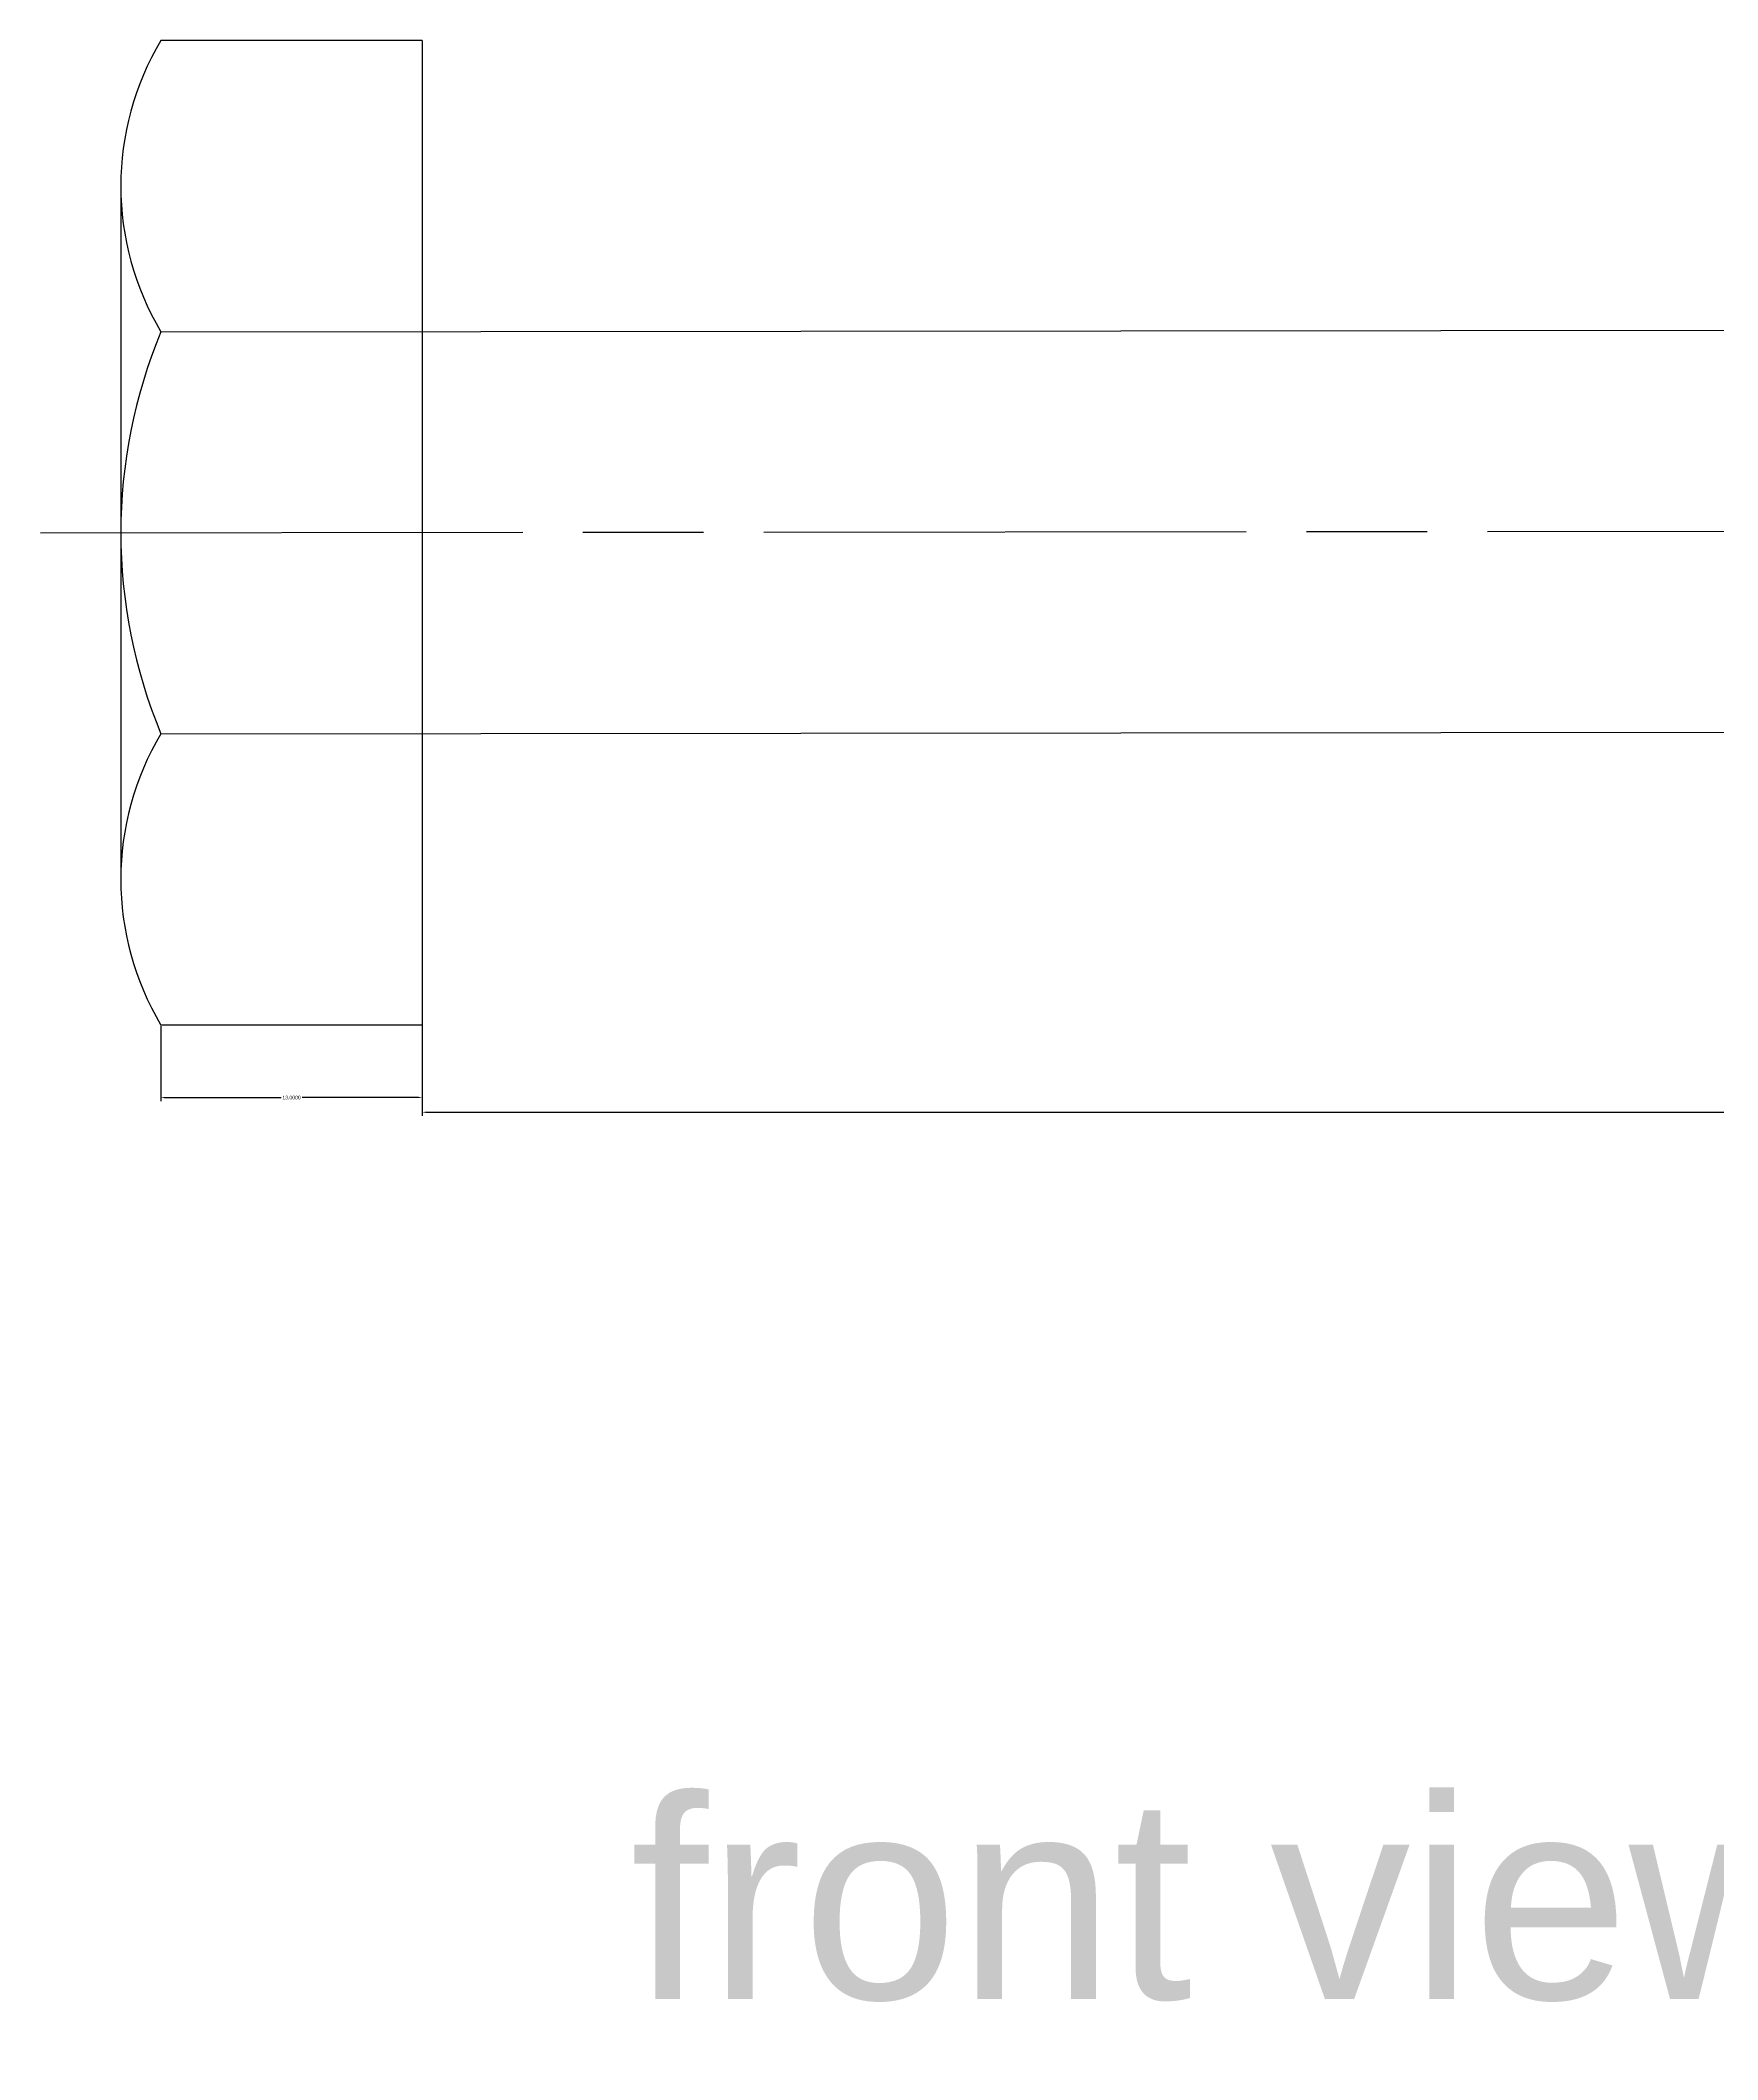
# Model space of a CAD drawing. Header units: millimetres. Extents: x 12 to 281, y -106 to 38.
# Drawn here: x 114.5 to 198, y -73.4 to 27.1 of the extents above; entities that cross this region are included whole.
import ezdxf

# ---------------------------------------------------------------- set-up
doc = ezdxf.new("R2010")
doc.units = ezdxf.units.MM
doc.header["$MEASUREMENT"] = 0
doc.linetypes.add('ACAD_ISO08W100', pattern=[36, 24, -3, 6, -3])
doc.styles.get("Standard").update_dxf_attribs({"font": 'arial.ttf'})
doc.dimstyles.get("Standard").update_dxf_attribs({"dimtxt": 0.18, "dimasz": 0.18, "dimexe": 0.18, "dimexo": 0.0625, "dimgap": 0.09, "dimtad": 0, "dimtih": 1, "dimtoh": 1, "dimdec": 4, "dimzin": 0, "dimdsep": 46, "dimtxsty": 'Standard', "dimcen": 0.09, "dimadec": 0, "dimazin": 0, "dimtfac": 1, "dimtdec": 4, "dimtofl": 0, "dimtmove": 0, "dimatfit": 3, "dimfxl": 1, "dimtolj": 1, "dimtzin": 0, "dimarcsym": 0})

# ---------------------------------------------------------------- blocks, each defined once
blk = doc.blocks.new('*D7')
at = {"color": 0, "linetype": 'Continuous', "lineweight": -2, "transparency": 16777216}
for p, q in [((120.53, -21.94), (120.53, -25.67)), ((133.53, -21.94), (133.53, -25.67)), ((120.71, -25.49), (126.51, -25.49)), ((133.35, -25.49), (127.56, -25.49))]:
    blk.add_line(p, q, dxfattribs=at)
at = {"color": 0, "linetype": 'Continuous', "transparency": 16777216}
for points in [[(120.71, -25.46), (120.71, -25.52), (120.53, -25.49)], [(133.35, -25.46), (133.35, -25.52), (133.53, -25.49)]]:
    blk.add_solid(points, dxfattribs=at)
at = {"layer": 'Defpoints', "color": 0, "linetype": 'Continuous', "transparency": 16777216}
for p in [(120.53, -21.88), (133.53, -21.88), (133.53, -25.49)]:
    blk.add_point(p, dxfattribs=at)
at = {"color": 0, "linetype": 'Continuous', "transparency": 16777216, "insert": (127.03, -25.49), "char_height": 0.18, "attachment_point": 5}
blk.add_mtext('\\A1;13.0000', dxfattribs=at)
blk = doc.blocks.new('*D8')
at = {"color": 0, "linetype": 'Continuous', "lineweight": -2, "transparency": 16777216}
for p, q in [((133.53, 2.56), (133.53, -26.4)), ((274.32, 2.71), (274.32, -26.4)), ((133.71, -26.22), (203.33, -26.22)), ((274.14, -26.22), (204.52, -26.22))]:
    blk.add_line(p, q, dxfattribs=at)
at = {"color": 0, "linetype": 'Continuous', "transparency": 16777216}
for points in [[(133.71, -26.19), (133.71, -26.25), (133.53, -26.22)], [(274.14, -26.19), (274.14, -26.25), (274.32, -26.22)]]:
    blk.add_solid(points, dxfattribs=at)
at = {"layer": 'Defpoints', "color": 0, "linetype": 'Continuous', "transparency": 16777216}
for p in [(133.53, 2.62), (274.32, 2.77), (274.32, -26.22)]:
    blk.add_point(p, dxfattribs=at)
at = {"color": 0, "linetype": 'Continuous', "transparency": 16777216, "insert": (203.93, -26.22), "char_height": 0.18, "attachment_point": 5}
blk.add_mtext('\\A1;140.7920', dxfattribs=at)

msp = doc.modelspace()

# ---------------------------------------------------------------- linework, layer by layer
at = {"linetype": 'Continuous'}
for p, q in [((133.53233, 27.1192), (120.53233, 27.1192)), ((133.53233, 27.1192), (133.53233, -21.8808)), ((118.53233, 19.8692), (118.53233, 12.6192)), ((118.53233, 12.6192), (118.53233, -7.3808)), ((120.53233, 12.6192), (266.32437, 12.76299)), ((118.53233, -7.3808), (118.53233, -14.6308)), ((120.53233, -7.3808), (266.32437, -7.23701)), ((133.53233, -21.8808), (120.53233, -21.8808))]:
    msp.add_line(p, q, dxfattribs=at)
at = {"linetype": 'ACAD_ISO08W100'}
msp.add_line((114.53233, 2.61566), (278.32437, 2.77182), dxfattribs=at)
at = {"linetype": 'Continuous'}
for centre, radius, start, end in [((132.67296, 19.8692), 14.14062, 149.1556774, 210.8443226), ((144.53233, 2.6192), 26, 157.3801351, 202.6198649), ((132.67296, -14.6308), 14.14062, 149.1556774, 210.8443226)]:
    msp.add_arc(centre, radius, start, end, dxfattribs=at)

# ---------------------------------------------------------------- texts
at = {"linetype": 'Continuous', "insert": (143.8916, -60.3541), "char_height": 10, "attachment_point": 1}
msp.add_mtext_dynamic_manual_height_columns('front view (elevation)', width=124.3195223, gutter_width=1, heights=[0], dxfattribs=at)

# ---------------------------------------------------------------- dimensions: what is measured, and where the dimension line sits
at = {"linetype": 'Continuous'}
for base, p1, p2, picture, middle in [((274.32437, -26.21574), (133.53233, 2.6192), (274.32437, 2.76801), '*D8', (203.92835, -26.21574)), ((133.53233, -25.49227), (120.53233, -21.8808), (133.53233, -21.8808), '*D7', (127.03233, -25.49227))]:
    dim = msp.add_linear_dim(base=base, p1=p1, p2=p2, dimstyle='Standard', dxfattribs=at)
    dim.commit()
    dim.dimension.update_dxf_attribs({"geometry": picture, "text_midpoint": middle})

doc.saveas('drawing.dxf')
